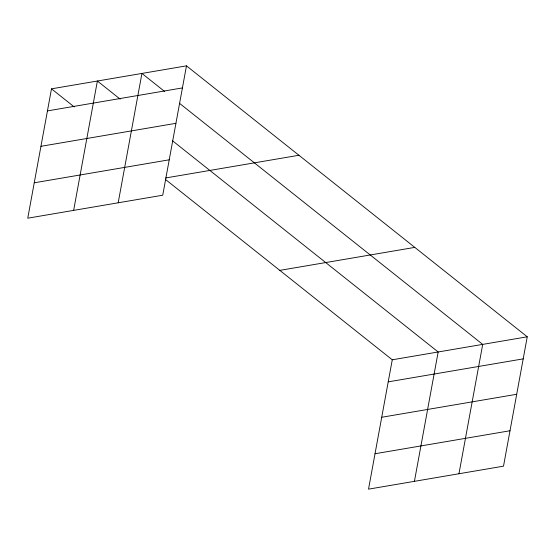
<?xml version="1.0" encoding="UTF-8"?>
<svg xmlns="http://www.w3.org/2000/svg" width="555" height="555" viewBox="0 0 555 555"><rect width="100%" height="100%" fill="white"/><g stroke="black" fill="none" stroke-linecap="round" stroke-linejoin="round"><path stroke-width="0.83" d="M51.49 88.835L27.75 218.198L162.733 195.207L186.473 65.851L51.49 88.835L74.252 106.935M73.642 210.38L97.382 81.023L120.144 99.116M118.187 202.797L141.927 73.433L164.689 91.533M165.307 179.327L392.267 359.793L368.527 489.149L503.51 466.165L527.25 336.802L186.473 65.851M414.418 481.338L438.166 351.974L172.355 140.63M458.964 473.748L482.704 344.391L179.411 103.244M47.439 110.903L182.422 87.919M40.945 146.312L175.921 123.321M34.25 182.789L169.226 159.805M165.647 177.961L298.93 155.268M279.81 270.375L414.793 247.391M392.267 359.793L527.25 336.802M388.223 381.861L523.198 358.87M381.722 417.263L516.698 394.279M375.027 453.747L510.003 430.756"/></g></svg>
